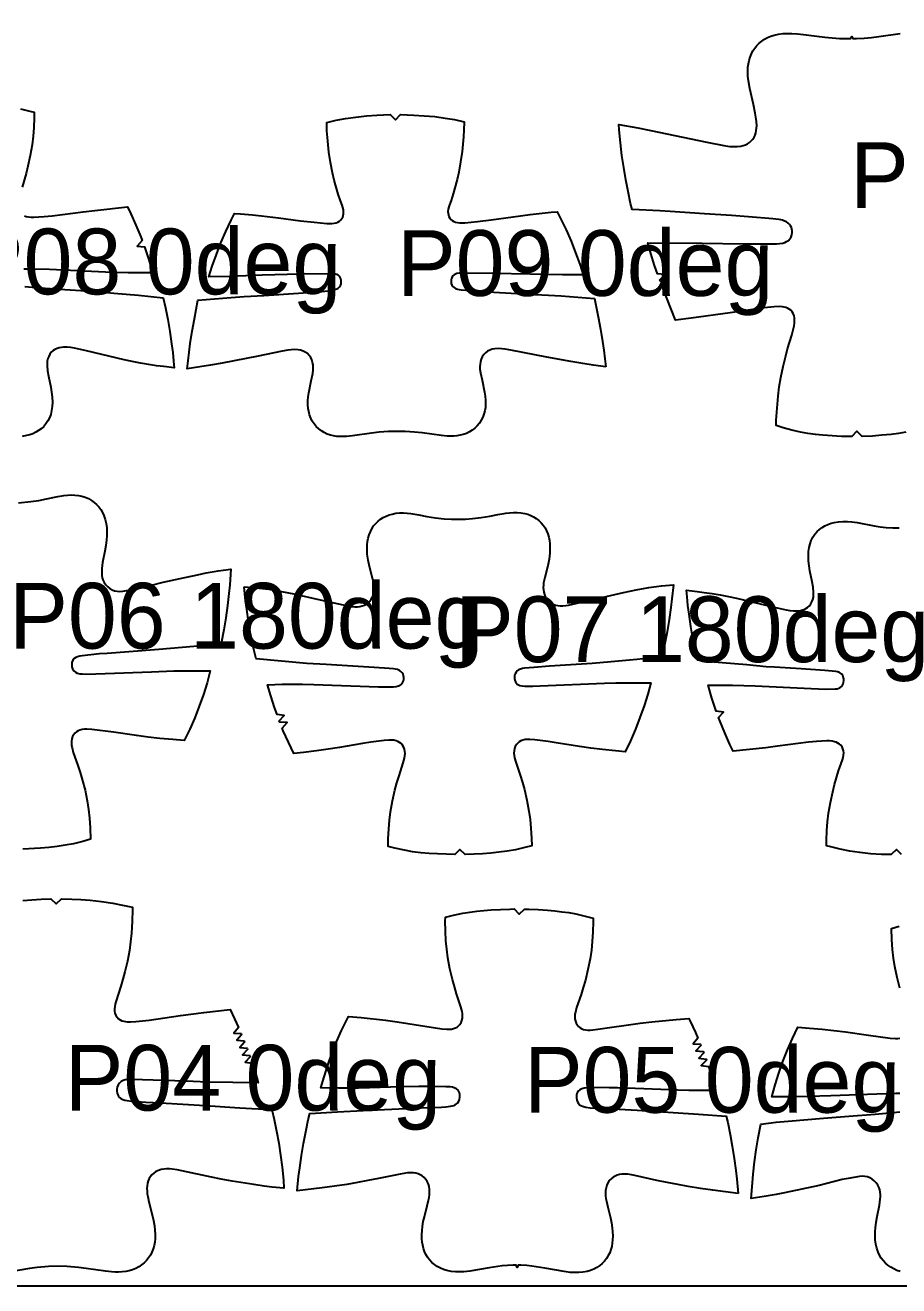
# Model space of a CAD drawing. Header units: millimetres. Extents: x 0 to 2016, y 0 to 4064.
# Drawn here: x 621.7 to 953.9, y 0 to 479.6 of the extents above; entities that cross this region are included whole.
import ezdxf

# ---------------------------------------------------------------- set-up
doc = ezdxf.new("R2010")
doc.units = ezdxf.units.MM
for name, color, linetype in [('ANNOTATION', 3, 'Continuous'), ('LEATHER', 1, 'Continuous'), ('PIECES', 5, 'Continuous')]:
    doc.layers.add(name, color=color, linetype=linetype)

msp = doc.modelspace()

# ---------------------------------------------------------------- linework, layer by layer
at = {"layer": 'LEATHER'}
msp.add_lwpolyline([(0, 0), (2000, 0), (2000, 4000), (0, 4000)], close=True, dxfattribs=at)
at = {"layer": 'PIECES'}
for points in [[(956.65, 324.75), (953.81, 324.31), (950.96, 323.95), (947.41, 323.58), (943.85, 323.31), (940.02, 323.13), (937.99, 325.1), (936.02, 323.08), (932.18, 323.16), (928.61, 323.34), (925.05, 323.61), (922.19, 323.9), (919.34, 324.27), (916.51, 324.75), (913.21, 325.5), (909.96, 326.43), (907.26, 327.36), (907.32, 329.36), (907.6, 333.91), (908.03, 338.44), (908.47, 342.03), (909.04, 345.6), (909.88, 349.7), (910.89, 353.77), (911.63, 356.49), (913.2, 361.69), (913.89, 364.21), (914.11, 365.25), (914.25, 366.3), (914.3, 367.35), (914.23, 368.22), (914.06, 369.07), (913.76, 369.88), (913.31, 370.61), (912.81, 371.16), (912.24, 371.61), (911.59, 371.97), (910.9, 372.24), (909.7, 372.5), (908.47, 372.59), (906.47, 372.51), (901.46, 371.92), (898.45, 371.5), (889.72, 370.16), (874.99, 368.14), (868.99, 367.45), (864.07, 379.89), (865.96, 381.95), (863.17, 382.22), (863, 382.69), (864.92, 384.72), (862.15, 385.04), (861.05, 388.24), (859.61, 392.74), (858.41, 396.85), (879.1, 396.63), (894.68, 396.4), (906.18, 396.39), (907.38, 396.43), (908.58, 396.54), (909.75, 396.75), (910.52, 396.97), (911.24, 397.29), (911.91, 397.72), (912.52, 398.34), (912.98, 399.07), (913.26, 399.87), (913.39, 400.72), (913.39, 401.39), (913.29, 402.06), (913.08, 402.7), (912.77, 403.3), (912.36, 403.83), (911.87, 404.3), (911.19, 404.75), (910.45, 405.11), (909.67, 405.38), (908.45, 405.68), (907.2, 405.87), (905.95, 406), (896.73, 406.76), (890.28, 407.24), (880.05, 407.85), (867, 408.79), (863, 409.04), (852.44, 409.56), (851.93, 411.81), (850.99, 416.32), (850.12, 420.83), (849.31, 425.42), (848.61, 430.02), (848.02, 434.89), (847.58, 439.78), (847.46, 441.83), (847.46, 441.83), (854.71, 440.53), (859.6, 439.59), (880.89, 435.13), (887.33, 433.85), (889.63, 433.52), (891.04, 433.41), (892.44, 433.43), (893.83, 433.61), (894.7, 433.83), (895.55, 434.13), (896.34, 434.52), (897.09, 434.99), (897.76, 435.56), (898.35, 436.22), (898.85, 436.98), (899.24, 437.79), (899.53, 438.65), (899.72, 439.54), (899.83, 440.45), (899.88, 441.37), (899.81, 442.99), (899.6, 444.61), (899.31, 446.21), (898.61, 449.39), (897.22, 455.5), (896.71, 458.45), (896.52, 460.18), (896.45, 461.92), (896.53, 463.65), (896.7, 464.95), (896.98, 466.22), (897.36, 467.47), (897.85, 468.68), (898.44, 469.81), (899.12, 470.88), (899.91, 471.87), (900.79, 472.78), (901.76, 473.6), (902.85, 474.34), (904.01, 474.97), (905.22, 475.48), (906.48, 475.87), (908.14, 476.22), (909.81, 476.42), (911.51, 476.48), (913.21, 476.44), (915.42, 476.29), (917.63, 476.05), (925.73, 475.04), (928.52, 474.77), (931.31, 474.6), (934.3, 474.54), (935.66, 474.57), (936.05, 475.37), (936.46, 474.58), (937.82, 474.58), (940.8, 474.72), (943.59, 474.97), (946.37, 475.31), (954.44, 476.52)], [(619.81, 447.8), (623.4, 446.94), (625.08, 446.47), (625.09, 444.42), (624.94, 440.68), (624.68, 437.4), (624.28, 434.13), (623.59, 430.01), (622.69, 425.94), (621.98, 423.19), (620.44, 417.95)], [(621.34, 407.1), (622.02, 406.88), (622.96, 406.7), (623.92, 406.61), (624.89, 406.6), (626.88, 406.66), (628.86, 406.81), (631.91, 407.13), (643.64, 408.63), (648.16, 409.16), (660.51, 410.49), (661.79, 407.9), (663.75, 403.56), (665.57, 399.16), (666.12, 397.65), (664.22, 395.61), (667, 395.31), (668.68, 390.31), (670.12, 385.39), (664.41, 385.37), (660.83, 385.41), (652.19, 385.65), (630.84, 386.68), (625.35, 386.84), (621.73, 386.81), (621.06, 386.74)], [(621.55, 380.22), (625.71, 379.77), (634.75, 379.16), (644.86, 378.6), (647.95, 378.38), (655.31, 377.68), (664.79, 376.89), (669.42, 376.45), (674.18, 375.94), (674.97, 372.1), (675.83, 367.63), (676.64, 363.03), (677.34, 358.42), (677.76, 355.09), (678.11, 351.75), (678.31, 349.29), (678.31, 349.29), (674.31, 349.72), (671.64, 350.07), (668.54, 350.53), (665.45, 351.06), (662.33, 351.66), (659.23, 352.32), (644.96, 355.7), (640.4, 356.69), (639.03, 356.93), (637.65, 357.09), (636.27, 357.12), (635.41, 357.04), (634.56, 356.88), (633.74, 356.63), (632.96, 356.27), (632.25, 355.79), (631.58, 355.16), (631.02, 354.43), (630.58, 353.62), (630.26, 352.75), (630.06, 351.85), (629.97, 350.93), (629.97, 350), (630.15, 348.14), (630.52, 346.05), (631.39, 341.88), (631.7, 339.97), (631.9, 338.05), (631.97, 336.13), (631.9, 334.58), (631.69, 333.05), (631.33, 331.55), (630.86, 330.29), (630.26, 329.1), (629.53, 327.98), (628.67, 326.96), (627.75, 326.1), (626.74, 325.36), (625.67, 324.72), (624.53, 324.2), (623.35, 323.77), (622.12, 323.45), (620.47, 323.18)], [(619.11, 297.86), (623.83, 298.34), (626.79, 298.81), (629.74, 299.39), (634.11, 300.32), (636.32, 300.67), (637.71, 300.82), (639.1, 300.88), (640.49, 300.85), (641.88, 300.69), (643.24, 300.41), (644.48, 300), (645.68, 299.48), (646.81, 298.83), (647.87, 298.06), (648.8, 297.23), (649.63, 296.31), (650.38, 295.32), (651.02, 294.25), (651.56, 293.13), (652.1, 291.6), (652.46, 290.01), (652.66, 288.4), (652.72, 286.87), (652.68, 285.34), (652.56, 283.81), (652.29, 281.65), (651.92, 279.5), (651.1, 275.17), (650.8, 272.96), (650.73, 272.06), (650.73, 271.17), (650.79, 270.28), (650.95, 269.4), (651.21, 268.55), (651.69, 267.57), (652.32, 266.68), (653.09, 265.9), (653.88, 265.3), (654.74, 264.81), (655.66, 264.45), (656.63, 264.24), (657.68, 264.18), (658.73, 264.26), (663.06, 265.03), (665.28, 265.47), (674.06, 267.66), (680.63, 269.14), (687.16, 270.56), (690.44, 271.2), (694.98, 271.97), (699.89, 272.65), (699.42, 266.73), (699.09, 263.39), (698.57, 258.78), (697.95, 254.17), (697.21, 249.63), (696.19, 244.4), (690.38, 243.66), (685.81, 243.19), (672.42, 242.15), (662.76, 241.3), (652.79, 240.62), (649.9, 240.38), (643.28, 239.71), (642.38, 239.57), (641.49, 239.32), (640.87, 239.04), (640.32, 238.64), (639.76, 237.97), (639.42, 237.16), (639.32, 236.33), (639.42, 235.49), (639.69, 234.72), (640.13, 234.03), (640.72, 233.5), (641.43, 233.12), (642.37, 232.87), (643.34, 232.77), (644.91, 232.74), (652.07, 232.91), (669.62, 233.63), (678.14, 233.93), (682.61, 234.02), (685.96, 234.03), (692.04, 233.96), (690.8, 229.45), (689.4, 224.98), (687.84, 220.55), (686.1, 216.12), (684.2, 211.75), (682.15, 207.47), (677.76, 207.82), (672.83, 208.29), (668.43, 208.77), (664.03, 209.31), (655.25, 210.58), (646.98, 211.64), (645.03, 211.76), (644.16, 211.74), (643.29, 211.64), (642.45, 211.43), (641.76, 211.14), (641.12, 210.76), (640.56, 210.28), (640.08, 209.71), (639.65, 208.95), (639.37, 208.13), (639.23, 207.26), (639.22, 206.39), (639.3, 205.52), (639.47, 204.66), (639.95, 202.96), (641.68, 198), (642.56, 195.3), (643.36, 192.58), (644.39, 188.53), (645.23, 184.45), (645.75, 181.19), (646.12, 177.92), (646.4, 174.19), (646.5, 169.95), (643.6, 169.08), (640.02, 168.2), (636.9, 167.61), (633.77, 167.14), (630.62, 166.79), (627.47, 166.51), (620.71, 166.07)], [(954.99, 164.04), (953.01, 166.05), (950.99, 164.07), (947.29, 164.15), (943.16, 164.41), (939.04, 164.83), (935.34, 165.39), (931.66, 166.1), (928.07, 166.96), (926.4, 167.43), (926.39, 169.48), (926.53, 173.22), (926.79, 176.5), (927.19, 179.77), (927.89, 183.89), (928.78, 187.97), (929.49, 190.72), (931.04, 195.96), (932.5, 200.16), (932.75, 201.03), (932.91, 201.91), (932.95, 202.81), (932.86, 203.58), (932.66, 204.32), (932.33, 205.01), (931.88, 205.63), (931.36, 206.12), (930.77, 206.5), (930.13, 206.8), (929.45, 207.02), (928.51, 207.2), (927.55, 207.29), (926.58, 207.31), (924.6, 207.24), (922.61, 207.09), (919.56, 206.77), (907.83, 205.27), (903.31, 204.74), (890.96, 203.41), (889.68, 206), (887.72, 210.34), (885.91, 214.74), (885.35, 216.25), (887.26, 218.29), (884.48, 218.6), (882.8, 223.59), (881.36, 228.52), (887.07, 228.54), (890.64, 228.5), (899.29, 228.25), (920.63, 227.23), (926.13, 227.06), (929.74, 227.09), (930.42, 227.17), (931.07, 227.34), (931.64, 227.63), (932.13, 228.05), (932.47, 228.51), (932.71, 229.03), (932.87, 229.58), (932.97, 230.26), (932.95, 230.94), (932.81, 231.61), (932.57, 232.19), (932.21, 232.69), (931.36, 233.29), (930.66, 233.54), (929.92, 233.68), (925.76, 234.13), (916.73, 234.75), (906.61, 235.31), (903.52, 235.52), (896.16, 236.23), (886.68, 237.01), (882.05, 237.45), (877.3, 237.97), (876.5, 241.8), (875.64, 246.27), (874.83, 250.87), (874.13, 255.48), (873.71, 258.81), (873.37, 262.15), (873.17, 264.61), (873.17, 264.61), (877.17, 264.18), (879.83, 263.83), (882.93, 263.37), (886.03, 262.84), (889.14, 262.25), (892.24, 261.58), (906.52, 258.2), (911.08, 257.21), (912.44, 256.97), (913.82, 256.81), (915.2, 256.79), (916.07, 256.86), (916.92, 257.02), (917.74, 257.28), (918.51, 257.63), (919.23, 258.11), (919.9, 258.74), (920.45, 259.47), (920.89, 260.28), (921.21, 261.15), (921.41, 262.05), (921.5, 262.97), (921.5, 263.9), (921.32, 265.76), (920.95, 267.86), (920.08, 272.02), (919.77, 273.93), (919.57, 275.85), (919.51, 277.77), (919.58, 279.32), (919.78, 280.85), (920.15, 282.35), (920.61, 283.61), (921.21, 284.8), (921.94, 285.92), (922.81, 286.94), (923.73, 287.8), (924.73, 288.54), (925.81, 289.18), (926.94, 289.71), (928.13, 290.13), (929.35, 290.45), (931, 290.72), (932.67, 290.83), (934.35, 290.8), (936.03, 290.67), (938.1, 290.38), (944.5, 289.19), (946.79, 288.81), (949.1, 288.54), (951.66, 288.41), (954, 288.43)], [(620.71, 146.56), (624.18, 146.88), (627.66, 147.11), (631.45, 147.26), (633.46, 145.27), (635.45, 147.28), (639.34, 147.16), (642.82, 146.95), (646.3, 146.66), (650.63, 146.16), (654.95, 145.53), (658.71, 144.86), (662.48, 144.07), (662.49, 143.16), (662.37, 138.63), (662.07, 134.1), (661.75, 130.82), (661.31, 127.56), (660.55, 123.45), (659.59, 119.39), (658.83, 116.65), (658.01, 113.94), (656.12, 108.08), (655.87, 107.2), (655.68, 106.32), (655.59, 105.43), (655.61, 104.54), (655.78, 103.68), (656.09, 102.88), (656.57, 102.16), (657.11, 101.62), (657.73, 101.2), (658.41, 100.87), (659.14, 100.64), (660.4, 100.44), (661.67, 100.4), (663.7, 100.51), (668.74, 101.09), (680.66, 102.78), (689.57, 103.98), (699.57, 105.14), (701.31, 101.51), (702.78, 98.27), (700.98, 96.13), (703.77, 95.97), (703.97, 95.51), (702.13, 93.41), (704.92, 93.2), (705.11, 92.74), (703.23, 90.67), (706.02, 90.41), (706.19, 89.94), (704.28, 87.91), (707.06, 87.6), (707.22, 87.12), (705.26, 85.13), (708.03, 84.76), (709.19, 80.98), (710.19, 77.18), (691.03, 77.53), (682.71, 77.86), (662.09, 78.51), (660.45, 78.44), (659.64, 78.32), (658.85, 78.1), (658.13, 77.73), (657.47, 77.15), (656.98, 76.42), (656.67, 75.6), (656.52, 74.72), (656.51, 74.03), (656.6, 73.34), (656.82, 72.68), (657.15, 72.12), (657.57, 71.62), (658.08, 71.21), (658.81, 70.84), (659.59, 70.59), (660.4, 70.44), (662.09, 70.26), (667.53, 69.91), (673.16, 69.62), (690.1, 68.63), (703.31, 67.71), (707.79, 67.43), (715.45, 67.02), (716.32, 63.32), (717.25, 58.82), (718.06, 54.29), (718.76, 49.7), (719.35, 45.09), (719.83, 40.14), (720.05, 37.09), (720.05, 37.09), (715.61, 37.56), (712.52, 37.95), (708.56, 38.51), (700.41, 39.81), (696.23, 40.57), (692.45, 41.32), (681.26, 43.8), (679.41, 44.15), (677.55, 44.4), (676.49, 44.48), (675.43, 44.49), (674.38, 44.42), (673.34, 44.23), (672.34, 43.92), (671.39, 43.46), (670.53, 42.87), (669.87, 42.26), (669.31, 41.57), (668.84, 40.81), (668.47, 39.99), (668.18, 39.03), (668.01, 38.04), (667.95, 37.03), (667.98, 36.01), (668.08, 34.99), (668.23, 33.98), (668.63, 31.99), (670.29, 25.42), (670.8, 22.76), (671.01, 21.12), (671.12, 19.47), (671.08, 17.82), (670.94, 16.54), (670.68, 15.27), (670.31, 14.03), (669.83, 12.83), (669.25, 11.7), (668.56, 10.64), (667.77, 9.66), (666.89, 8.75), (665.91, 7.94), (664.82, 7.2), (663.66, 6.58), (662.45, 6.08), (661.19, 5.69), (659.86, 5.41), (658.51, 5.25), (657.16, 5.18), (655.8, 5.19), (654.44, 5.27), (652.17, 5.5), (644.77, 6.63), (641.86, 6.99), (637.56, 7.32), (634.04, 7.48), (630.52, 7.29), (626.23, 6.93), (623.32, 6.54), (615.92, 5.36)], [(954.29, 113.3), (953.26, 117.35), (952.42, 121.43), (951.91, 124.69), (951.53, 127.96), (951.25, 131.69), (951.15, 135.93), (954.05, 136.8)], [(954.31, 73.11), (952.74, 73.14), (945.59, 72.97), (928.04, 72.26), (919.51, 71.96), (915.04, 71.87), (911.7, 71.85), (905.62, 71.92), (906.85, 76.43), (908.26, 80.91), (909.81, 85.33), (911.56, 89.77), (913.46, 94.13), (915.5, 98.42), (919.9, 98.06), (924.82, 97.59), (929.23, 97.11), (933.62, 96.57), (942.4, 95.3), (950.67, 94.24), (952.63, 94.12), (953.5, 94.14), (954.36, 94.24)], [(954.42, 5.47), (953.17, 5.88), (951.98, 6.41), (950.85, 7.06), (949.78, 7.82), (948.86, 8.66), (948.02, 9.57), (947.27, 10.56), (946.63, 11.63), (946.09, 12.75), (945.56, 14.29), (945.19, 15.87), (944.99, 17.49), (944.93, 19.01), (944.97, 20.54), (945.09, 22.07), (945.37, 24.23), (945.73, 26.38), (946.55, 30.71), (946.85, 32.92), (946.92, 33.82), (946.93, 34.72), (946.86, 35.61), (946.71, 36.48), (946.44, 37.33), (945.97, 38.31), (945.33, 39.2), (944.56, 39.98), (943.77, 40.59), (942.91, 41.08), (941.99, 41.43), (941.02, 41.64), (939.97, 41.7), (938.92, 41.62), (934.6, 40.85), (932.37, 40.41), (923.59, 38.22), (917.02, 36.74), (910.49, 35.32), (907.21, 34.68), (902.67, 33.91), (897.77, 33.23), (898.24, 39.15), (898.56, 42.49), (899.08, 47.1), (899.7, 51.71), (900.44, 56.25), (901.46, 61.49), (907.27, 62.22), (911.85, 62.69), (925.24, 63.73), (934.9, 64.58), (944.87, 65.26), (947.75, 65.5), (954.37, 66.17)]]:
    msp.add_lwpolyline(points, dxfattribs=at)
for points in [[(842.46, 349.62), (837.68, 350.3), (833.68, 350.92), (829.17, 351.68), (820.09, 353.32), (815.53, 354.19), (806.32, 356.04), (804.18, 356.39), (802.88, 356.54), (801.58, 356.59), (800.27, 356.5), (799.31, 356.31), (798.39, 356), (797.52, 355.57), (796.73, 355), (796.05, 354.28), (795.5, 353.46), (795.08, 352.57), (794.8, 351.64), (794.64, 350.69), (794.58, 349.72), (794.62, 348.75), (794.8, 347.34), (795.42, 344.57), (796.35, 340.04), (796.58, 338.52), (796.73, 336.98), (796.76, 335.44), (796.67, 334.16), (796.46, 332.9), (796.14, 331.67), (795.7, 330.47), (795.12, 329.31), (794.42, 328.23), (793.61, 327.23), (792.69, 326.33), (791.68, 325.55), (790.6, 324.88), (789.46, 324.33), (788.26, 323.9), (787.06, 323.6), (785.85, 323.41), (784.62, 323.3), (783.39, 323.27), (782.15, 323.31), (779.93, 323.49), (772.63, 324.52), (769.72, 324.83), (766.21, 325.01), (759.79, 324.98), (756.28, 324.77), (753.38, 324.43), (746.08, 323.33), (743.87, 323.12), (742.63, 323.08), (741.39, 323.09), (740.17, 323.19), (738.95, 323.37), (737.75, 323.66), (736.55, 324.08), (735.4, 324.62), (734.31, 325.28), (733.3, 326.05), (732.37, 326.94), (731.55, 327.93), (730.84, 329), (730.25, 330.15), (729.79, 331.35), (729.46, 332.58), (729.25, 333.84), (729.14, 335.12), (729.16, 336.66), (729.29, 338.19), (729.5, 339.72), (730.4, 344.26), (730.99, 347.04), (731.16, 348.44), (731.18, 349.42), (731.12, 350.38), (730.95, 351.33), (730.66, 352.26), (730.23, 353.15), (729.67, 353.96), (728.98, 354.67), (728.19, 355.24), (727.32, 355.66), (726.39, 355.96), (725.42, 356.14), (724.12, 356.22), (722.82, 356.16), (721.52, 356), (719.38, 355.62), (710.19, 353.69), (705.64, 352.77), (696.58, 351.04), (692.07, 350.24), (688.08, 349.58), (683.31, 348.86), (683.61, 351.89), (684, 355.22), (684.45, 358.55), (685.19, 363.24), (686.01, 367.92), (687.31, 374.94), (699.98, 376.04), (704.87, 376.4), (712.4, 376.84), (725.61, 377.69), (734.49, 378.36), (737.99, 378.73), (738.72, 378.84), (739.43, 379), (740.11, 379.25), (740.69, 379.58), (741.19, 380.02), (741.56, 380.56), (741.77, 381.18), (741.83, 381.84), (741.76, 382.51), (741.64, 383.08), (741.42, 383.62), (741.1, 384.09), (740.67, 384.47), (740.17, 384.74), (739.62, 384.92), (738.77, 385.05), (737.91, 385.07), (726.1, 384.85), (711.72, 384.46), (699.38, 384.06), (691.55, 383.92), (692.81, 387.99), (694.35, 392.41), (696.04, 396.79), (697.92, 401.17), (699.94, 405.48), (701.23, 408.02), (703.53, 407.86), (708.1, 407.46), (711.55, 407.1), (718, 406.33), (726.38, 405.2), (731.6, 404.63), (736.32, 404.19), (737.28, 404.15), (738.24, 404.17), (739.2, 404.28), (739.9, 404.46), (740.56, 404.72), (741.17, 405.08), (741.71, 405.55), (742.11, 406.06), (742.41, 406.63), (742.61, 407.25), (742.73, 407.89), (742.75, 408.55), (742.66, 409.42), (742.47, 410.27), (742.19, 411.1), (741.55, 412.75), (740.7, 415.29), (739.2, 420.68), (738.5, 423.51), (737.74, 427.42), (737.16, 431.36), (736.84, 434.14), (736.59, 436.93), (736.42, 439.48), (736.32, 442.63), (739.88, 443.46), (743.44, 444.13), (747.44, 444.68), (751.45, 445.08), (755.4, 445.37), (760.42, 445.63), (762.43, 443.64), (764.42, 445.64), (769.44, 445.44), (773.4, 445.19), (777.42, 444.83), (781.41, 444.31), (784.98, 443.68), (788.55, 442.88), (788.48, 439.73), (788.34, 437.18), (788.11, 434.39), (787.81, 431.61), (787.27, 427.66), (786.55, 423.74), (785.88, 420.91), (784.43, 415.5), (783.6, 412.95), (782.98, 411.3), (782.71, 410.46), (782.52, 409.61), (782.45, 408.74), (782.48, 408.08), (782.6, 407.44), (782.81, 406.83), (783.11, 406.26), (783.52, 405.75), (784.06, 405.29), (784.67, 404.93), (785.34, 404.68), (786.04, 404.51), (787, 404.4), (787.96, 404.4), (788.92, 404.45), (793.63, 404.93), (798.84, 405.55), (807.22, 406.76), (813.66, 407.59), (817.11, 407.98), (821.67, 408.42), (823.97, 408.6), (825.29, 406.08), (827.35, 401.79), (829.26, 397.42), (831, 393.07), (832.58, 388.66), (833.88, 384.6), (826.05, 384.67), (813.71, 384.95), (799.32, 385.2), (787.51, 385.31), (786.65, 385.28), (785.8, 385.14), (785.25, 384.95), (784.75, 384.68), (784.33, 384.3), (784.01, 383.82), (783.8, 383.28), (783.68, 382.71), (783.63, 382.04), (783.69, 381.38), (783.9, 380.76), (784.28, 380.22), (784.78, 379.79), (785.36, 379.47), (786.05, 379.22), (786.76, 379.07), (787.49, 378.97), (791, 378.63), (799.88, 378.05), (813.1, 377.32), (820.63, 376.96), (825.53, 376.64), (838.21, 375.67), (839.57, 368.66), (840.43, 363.98), (841.22, 359.3), (841.7, 355.98), (842.12, 352.65), (842.46, 349.62)], [(704.89, 265.91), (709.35, 265.58), (714.28, 264.99), (719.08, 264.19), (723.86, 263.22), (733.82, 260.98), (744.87, 258.56), (745.91, 258.4), (746.96, 258.32), (748.01, 258.33), (748.92, 258.44), (749.8, 258.65), (750.65, 258.97), (751.45, 259.39), (752.18, 259.93), (752.77, 260.52), (753.27, 261.19), (753.67, 261.92), (753.99, 262.69), (754.22, 263.57), (754.34, 264.47), (754.37, 265.38), (754.33, 266.29), (754.21, 267.2), (753.79, 269.21), (752.6, 273.65), (752.07, 276.14), (751.77, 278.39), (751.67, 280.65), (751.71, 281.95), (751.85, 283.24), (752.09, 284.51), (752.45, 285.76), (752.92, 286.92), (753.49, 288.04), (754.18, 289.08), (754.98, 290.05), (755.87, 290.93), (756.82, 291.68), (757.83, 292.33), (758.9, 292.87), (760.02, 293.31), (761.18, 293.64), (762.6, 293.9), (764.04, 294.03), (765.48, 294.03), (766.93, 293.95), (768.38, 293.79), (771.41, 293.29), (774.42, 292.73), (777.69, 292.21), (780.98, 291.85), (783.73, 291.7), (789.08, 291.73), (791.83, 291.9), (795.12, 292.29), (798.38, 292.84), (801.39, 293.43), (804.42, 293.96), (805.86, 294.13), (807.31, 294.23), (808.76, 294.23), (810.19, 294.12), (811.62, 293.88), (812.78, 293.55), (813.9, 293.12), (814.98, 292.59), (816, 291.96), (816.95, 291.22), (817.85, 290.34), (818.66, 289.38), (819.35, 288.34), (819.94, 287.24), (820.42, 286.07), (820.79, 284.83), (821.04, 283.56), (821.19, 282.27), (821.25, 280.98), (821.17, 278.71), (820.89, 276.46), (820.38, 273.97), (819.23, 269.51), (818.83, 267.51), (818.72, 266.59), (818.68, 265.68), (818.72, 264.77), (818.86, 263.87), (819.1, 263), (819.42, 262.22), (819.83, 261.5), (820.34, 260.84), (820.93, 260.25), (821.67, 259.72), (822.47, 259.3), (823.32, 258.99), (824.21, 258.79), (825.12, 258.69), (826.17, 258.69), (827.21, 258.78), (828.25, 258.95), (839.28, 261.47), (849.22, 263.8), (853.98, 264.82), (858.78, 265.66), (863.71, 266.3), (868.17, 266.67), (867.61, 261.37), (867.2, 258.05), (866.56, 253.45), (865.83, 248.86), (864.98, 244.34), (863.87, 239.31), (854.25, 238.25), (844.53, 237.36), (837.24, 236.8), (821.02, 235.75), (815.06, 235.27), (813.32, 235.16), (811.6, 235), (810.81, 234.86), (810.04, 234.64), (809.32, 234.31), (808.79, 233.92), (808.34, 233.45), (808.01, 232.89), (807.8, 232.28), (807.72, 231.64), (807.75, 231), (807.86, 230.41), (808.07, 229.85), (808.39, 229.35), (808.79, 228.96), (809.26, 228.65), (809.78, 228.43), (810.7, 228.22), (811.65, 228.14), (814.74, 228.12), (817.45, 228.21), (842.03, 229.27), (846.28, 229.4), (850.54, 229.47), (854.07, 229.47), (859.59, 229.35), (858.42, 225.09), (857.02, 220.61), (855.47, 216.19), (853.74, 211.75), (851.86, 207.37), (849.87, 203.14), (846.12, 203.51), (841.2, 204.05), (836.8, 204.6), (832.41, 205.22), (823.65, 206.63), (820.5, 207.08), (815.47, 207.71), (813.61, 207.85), (812.69, 207.86), (811.77, 207.79), (810.88, 207.6), (810.2, 207.33), (809.56, 206.96), (809, 206.5), (808.51, 205.95), (808.06, 205.2), (807.76, 204.39), (807.59, 203.54), (807.55, 202.66), (807.62, 201.8), (807.77, 200.93), (808.24, 199.23), (809.89, 194.24), (810.73, 191.53), (811.49, 188.79), (812.46, 184.73), (813.24, 180.63), (813.7, 177.37), (814.02, 174.09), (814.24, 170.36), (814.28, 167.43), (811.7, 166.71), (808.1, 165.88), (804.98, 165.34), (801.84, 164.92), (798.69, 164.61), (795.53, 164.38), (792.36, 164.2), (789, 164.06), (786.99, 166.05), (785, 164.04), (778.48, 164.3), (775.31, 164.5), (772.16, 164.78), (769.01, 165.17), (765.89, 165.69), (762.28, 166.48), (759.69, 167.18), (759.71, 170.1), (759.89, 173.84), (760.19, 177.12), (760.61, 180.39), (761.36, 184.49), (762.29, 188.56), (763.02, 191.31), (763.83, 194.03), (765.44, 199.03), (765.89, 200.74), (766.04, 201.6), (766.1, 202.47), (766.05, 203.34), (765.87, 204.2), (765.56, 205), (765.1, 205.74), (764.61, 206.29), (764.04, 206.75), (763.41, 207.11), (762.72, 207.38), (761.83, 207.56), (760.91, 207.62), (759.99, 207.6), (758.13, 207.45), (753.11, 206.77), (749.96, 206.28), (741.21, 204.79), (736.83, 204.13), (732.44, 203.54), (727.52, 202.95), (723.77, 202.55), (721.74, 206.77), (719.82, 211.12), (719.4, 212.18), (721.26, 214.26), (718.47, 214.5), (718.28, 214.96), (720.19, 217), (717.42, 217.3), (716.46, 219.96), (715.02, 224.42), (713.81, 228.67), (719.33, 228.84), (722.86, 228.88), (727.12, 228.85), (731.37, 228.75), (755.96, 227.92), (758.67, 227.86), (761.76, 227.91), (762.71, 227.99), (763.63, 228.21), (764.14, 228.44), (764.61, 228.75), (765, 229.15), (765.32, 229.65), (765.53, 230.21), (765.64, 230.8), (765.66, 231.45), (765.57, 232.08), (765.36, 232.69), (765.02, 233.24), (764.57, 233.72), (764.03, 234.1), (763.31, 234.43), (762.54, 234.63), (761.74, 234.76), (760.02, 234.91), (758.29, 235.01), (752.32, 235.43), (736.09, 236.33), (728.8, 236.82), (719.07, 237.62), (709.43, 238.59), (708.28, 243.61), (707.39, 248.12), (706.61, 252.7), (705.93, 257.29), (705.49, 260.62), (704.89, 265.91)], [(892.77, 35.11), (883.23, 36.33), (878.52, 37.01), (873.82, 37.77), (869.84, 38.49), (865.87, 39.28), (861.9, 40.11), (853.57, 41.96), (852.19, 42.22), (850.8, 42.41), (849.4, 42.47), (848.52, 42.42), (847.64, 42.3), (846.8, 42.09), (845.98, 41.77), (845.22, 41.34), (844.46, 40.73), (843.81, 40.01), (843.27, 39.19), (842.86, 38.29), (842.57, 37.31), (842.41, 36.29), (842.36, 35.26), (842.41, 34.22), (842.54, 33.18), (842.71, 32.15), (843.22, 29.92), (844.23, 25.84), (844.62, 23.96), (844.9, 22.07), (845.05, 20.52), (845.11, 18.98), (845.06, 17.43), (844.93, 16.19), (844.71, 14.97), (844.4, 13.77), (843.98, 12.6), (843.43, 11.47), (842.77, 10.4), (842.01, 9.41), (841.15, 8.5), (840.19, 7.69), (839.08, 6.94), (837.9, 6.31), (836.67, 5.82), (835.38, 5.44), (833.79, 5.15), (832.17, 5.01), (830.55, 5), (828.93, 5.11), (826.68, 5.4), (819.27, 6.71), (814.36, 7.46), (812.38, 7.7), (810.19, 7.81), (809.13, 7.81), (808.72, 7.01), (808.33, 7.81), (807.27, 7.83), (805.07, 7.74), (803.1, 7.53), (798.17, 6.84), (790.75, 5.62), (788.5, 5.36), (786.88, 5.28), (785.25, 5.3), (783.64, 5.46), (782.05, 5.78), (780.77, 6.17), (779.54, 6.68), (778.37, 7.32), (777.27, 8.08), (776.32, 8.91), (775.47, 9.83), (774.72, 10.83), (774.08, 11.91), (773.55, 13.05), (773.14, 14.22), (772.84, 15.42), (772.64, 16.65), (772.53, 17.89), (772.5, 19.44), (772.57, 20.98), (772.74, 22.52), (773.05, 24.42), (773.46, 26.29), (774.52, 30.36), (775.06, 32.58), (775.25, 33.61), (775.39, 34.65), (775.45, 35.69), (775.42, 36.72), (775.27, 37.73), (774.99, 38.72), (774.59, 39.62), (774.06, 40.45), (773.42, 41.18), (772.66, 41.8), (771.91, 42.24), (771.1, 42.57), (770.26, 42.79), (769.39, 42.93), (768.5, 42.98), (767.1, 42.94), (765.71, 42.77), (764.32, 42.53), (755.97, 40.78), (751.99, 40), (748.01, 39.27), (744.02, 38.59), (739.32, 37.89), (734.6, 37.28), (725.05, 36.18), (725.64, 41.61), (726.06, 44.93), (726.7, 49.53), (727.46, 54.11), (728.32, 58.63), (729.31, 63.13), (729.91, 65.54), (740.42, 66.21), (750.13, 66.73), (763.78, 67.38), (775.17, 67.84), (779.94, 67.99), (781.67, 68.1), (783.4, 68.32), (784.62, 68.6), (785.19, 68.84), (785.72, 69.17), (786.2, 69.65), (786.57, 70.22), (786.83, 70.85), (787, 71.83), (786.93, 72.83), (786.8, 73.38), (786.59, 73.91), (786.28, 74.38), (785.7, 74.9), (785.01, 75.25), (784.13, 75.51), (783.22, 75.64), (781.63, 75.74), (774.56, 75.81), (771.42, 75.79), (764.63, 75.65), (752.6, 75.27), (748.4, 75.17), (744.19, 75.13), (740.84, 75.14), (734.11, 75.3), (735.3, 79.53), (736.73, 84), (738.31, 88.41), (740.08, 92.84), (742, 97.19), (744.08, 101.48), (744.64, 102.52), (749.39, 102.06), (758.69, 101.02), (763.08, 100.45), (780.06, 97.82), (782.04, 97.63), (782.89, 97.61), (783.74, 97.67), (784.57, 97.84), (785.26, 98.09), (785.9, 98.44), (786.47, 98.89), (786.96, 99.43), (787.42, 100.16), (787.74, 100.97), (787.93, 101.82), (787.98, 102.69), (787.92, 103.56), (787.78, 104.42), (787.33, 106.14), (785.72, 111.13), (784.89, 113.85), (784.15, 116.59), (783.19, 120.65), (782.43, 124.76), (781.99, 128.02), (781.68, 131.3), (781.48, 135.04), (781.44, 138.78), (781.49, 140.2), (784.49, 141.01), (788.11, 141.78), (790.77, 142.21), (793.45, 142.54), (796.14, 142.8), (798.84, 143.01), (802.4, 143.22), (805.96, 143.35), (807.59, 143.38), (809.57, 141.36), (811.59, 143.35), (813.21, 143.31), (816.78, 143.13), (820.34, 142.87), (823.03, 142.63), (825.71, 142.34), (828.39, 141.97), (831.05, 141.51), (834.65, 140.69), (837.64, 139.84), (837.67, 138.42), (837.59, 134.68), (837.35, 130.95), (836.99, 127.67), (836.51, 124.41), (835.69, 120.32), (834.69, 116.27), (833.91, 113.54), (833.05, 110.83), (831.38, 105.86), (830.91, 104.15), (830.75, 103.29), (830.68, 102.42), (830.72, 101.55), (830.89, 100.69), (831.2, 99.88), (831.66, 99.15), (832.14, 98.6), (832.71, 98.15), (833.34, 97.79), (834.03, 97.52), (834.86, 97.35), (835.7, 97.28), (836.56, 97.28), (838.54, 97.45), (855.55, 99.86), (859.95, 100.38), (869.26, 101.3), (874.02, 101.7), (874.56, 100.65), (876.58, 96.34), (877.5, 94.19), (875.69, 92.06), (878.48, 91.89), (878.66, 91.43), (876.78, 89.36), (879.56, 89.09), (879.74, 88.63), (877.82, 86.6), (880.59, 86.28), (880.75, 85.81), (878.8, 83.81), (881.57, 83.44), (883.06, 78.59), (884.2, 74.35), (877.47, 74.27), (874.11, 74.3), (869.91, 74.4), (853.68, 75.09), (846.9, 75.31), (843.75, 75.37), (836.69, 75.39), (835.09, 75.31), (834.19, 75.19), (833.31, 74.95), (832.6, 74.6), (832.02, 74.09), (831.7, 73.62), (831.49, 73.1), (831.35, 72.54), (831.27, 71.55), (831.43, 70.57), (831.68, 69.93), (832.04, 69.36), (832.52, 68.88), (833.04, 68.54), (833.61, 68.29), (834.82, 67.99), (836.55, 67.75), (838.28, 67.62), (843.05, 67.41), (854.43, 66.81), (868.07, 65.98), (877.78, 65.34), (888.28, 64.54), (888.85, 62.11), (889.78, 57.61), (890.58, 53.08), (891.28, 48.49), (891.87, 43.88), (892.25, 40.55), (892.77, 35.11)]]:
    msp.add_lwpolyline(points, close=True, dxfattribs=at)

# ---------------------------------------------------------------- texts
at = {"layer": 'ANNOTATION'}
for s, p in [('P01 180deg', (935.41, 410.08)), ('P08 0deg', (598.73, 377.22)), ('P09 0deg', (763.07, 376.63)), ('P06 180deg', (615.59, 242.43)), ('P07 180deg', (785.16, 237.3)), ('P04 0deg', (636.67, 66.67)), ('P05 0deg', (811.35, 65.87))]:
    msp.add_text(s, height=25, dxfattribs=at).set_placement(p)

doc.saveas('drawing.dxf')
